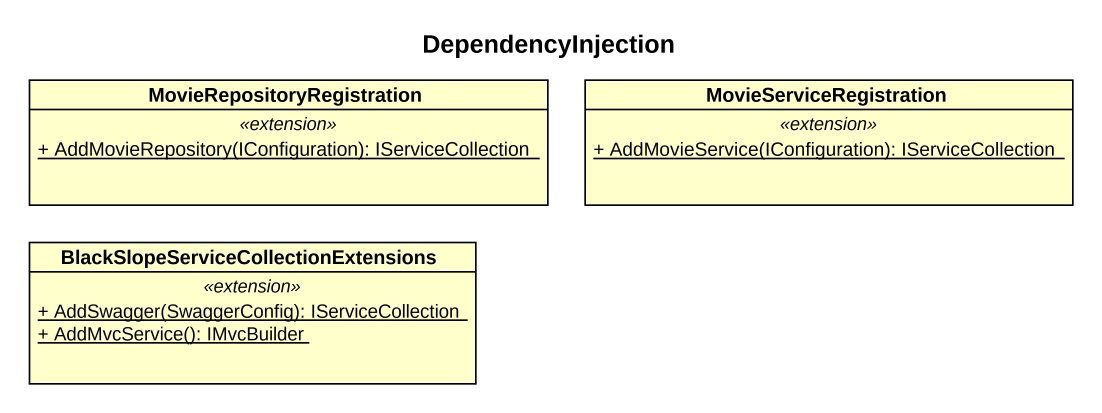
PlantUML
@startuml
title DependencyInjection
hide circle
hide empty members
skinparam classAttributeIconSize 0
class MovieRepositoryRegistration {
  .. <<extension>> ..
  {static} + AddMovieRepository(IConfiguration): IServiceCollection
}
class MovieServiceRegistration {
  .. <<extension>> ..
  {static} + AddMovieService(IConfiguration): IServiceCollection
}
class "BlackSlopeServiceCollectionExtensions" as BlackSlopeServiceCollectionE {
  .. <<extension>> ..
  {static} + AddSwagger(SwaggerConfig): IServiceCollection
  {static} + AddMvcService(): IMvcBuilder
}
@enduml
